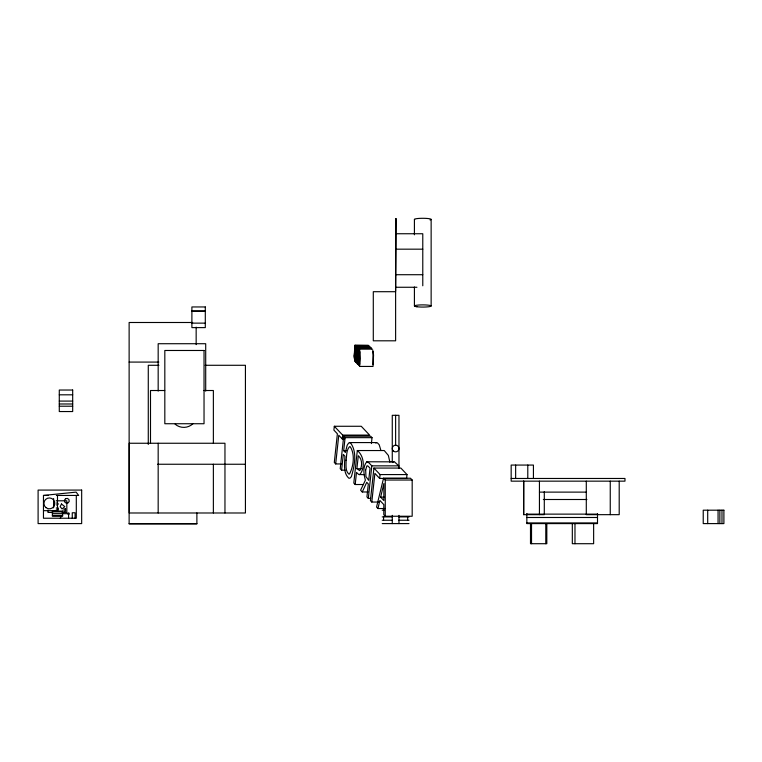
<?xml version="1.0" encoding="UTF-8"?>
<svg xmlns="http://www.w3.org/2000/svg" width="762" height="762" viewBox="0 0 762 762"><rect width="100%" height="100%" fill="white"/><g stroke="black" fill="none" stroke-linecap="round" stroke-linejoin="round"><path stroke-width="1.14" d="M354.949 345.243L354.12 356.749L355.016 361.55L354.949 345.243L368.494 345.424L355.13 345.424M356.559 346.862L370.113 347.053L356.559 346.862L356.445 362.988L356.721 350.368L357.254 363.798L359.664 363.988M357.378 347.672L370.913 347.863L357.378 347.672L357.283 360.274L356.759 347.053M357.435 363.988L357.559 347.863M357.835 348.139L357.721 364.274L358.007 350.234L358.645 350.872L358.731 365.284L358.845 349.148L357.835 348.139L371.199 348.139L372.199 349.148L358.845 349.148M334.308 426.272L342.671 435.092L369.599 435.092L361.245 426.272L334.308 426.272L333.899 430.111L337.385 433.797L334.299 462.477L335.68 463.934L341.528 463.934M335.68 463.934L338.766 435.254L342.252 438.931L344.595 438.931M342.252 438.931L342.671 435.092M371.389 443.57L372.027 437.655L370.646 436.197L343.719 436.197L340.214 468.716L341.595 470.173L345.11 470.173M341.595 470.173L343.291 454.447L344.919 456.171C344.757 463.315 342.948 472.64 348.682 478.098A13.268 4.239 -90 0 0 351.453 476.383C354.482 465.982 357.473 451.98 350.415 442.76L348.71 442.951L347.167 445.256L345.396 452.466L343.691 450.675L345.1 437.655L343.719 436.197M389.915 462.305L388.363 455.428L384.238 450.542L357.311 450.542L353.806 483.06L355.187 484.518L363.379 484.518M355.187 484.518L356.492 472.402L358.702 474.488L364.274 474.716M356.892 468.706L358.292 455.714C362.388 459.267 362.436 466.258 359.769 470.611L356.892 468.706L361.569 468.706M370.656 498.367L368.313 498.367L371.818 465.849L369.065 462.944L366.865 461.782C362.541 466.411 363.75 474.478 365.389 480.165L360.597 490.223L362.255 491.976L368.113 491.976M371.799 502.053L374.885 473.373L379.667 478.422L406.603 478.422L407.013 474.574L400.85 468.068L373.923 468.068L370.418 500.596L371.799 502.053L378.828 502.053M379.667 478.422L380.086 474.574L373.923 468.068M398.497 468.173L398.745 465.849L394.487 461.839L366.865 461.782M377.942 508.53L379.857 500.443L383.829 504.634L383.791 514.712L385.258 516.245L412.185 516.245L412.185 480.031L410.48 478.231L383.553 478.231L376.542 507.063L377.942 508.53L384.962 508.53M380.638 497.157L383.896 483.508L383.848 500.529L380.638 497.157L384.153 497.157M368.751 346.224L369.094 345.738L369.446 347.367M372.999 364.569L373.009 351.492M372.761 349.958L373.551 355.035L373.028 366.436L359.54 366.436L358.988 357.426L359.664 349.634L360.216 358.654L359.54 366.436M362.255 491.976L366.751 482.327L368.322 483.984L366.932 496.91L368.313 498.367M60.293 518.236L61.674 515.493L62.598 515.493L52.388 515.493M56.588 505.016L58.369 503.987L56.588 502.958M393.163 462.143L393.802 461.782M375.637 442.951L377.342 442.76L379.2 444.779L380.924 450.494M359.588 474.716C365.274 468.573 364.246 455.914 357.311 450.542M76.305 495.443L76.305 518.236L43.463 518.236L43.463 495.443L76.133 492.128L78.676 495.443L56.369 495.443M395.954 233.744L422.777 233.744L422.777 285.788M395.954 249.174L422.777 249.174M395.954 274.711L422.777 274.711M395.954 287.264L416.947 287.264M191.891 310.991L205.302 310.991M191.891 311.258L205.302 311.258M192.634 322.497L129.13 322.497L129.13 523.932L196.882 523.932L196.882 512.912M191.891 323.136L205.302 323.136M129.13 362.083L158.848 362.083M158.934 365.284L148.276 365.284L148.276 444.456M205.149 365.284L245.431 365.284L245.431 512.988L129.216 512.988L129.216 443.255L224.961 443.255L224.961 512.988M164.735 390.515L150.495 390.515L150.495 443.255M203.883 390.515L213.37 390.515L213.37 443.255M59.284 394.811L72.685 394.811M59.284 401.088L72.685 401.088M59.284 403.984L72.685 403.984M59.284 406.213L72.685 406.213M345.1 437.655L372.027 437.655M349.539 442.579L376.476 442.579M343.691 450.675L346.034 450.675M157.62 464.248L245.431 464.248M371.818 465.849L398.745 465.849M380.086 474.574L407.013 474.574M511.169 478.469L624.973 478.469L624.973 481.155L511.169 481.155L511.169 465.068L533.429 465.068L533.429 478.469M383.553 478.231L385.258 480.031L412.185 480.031M539.439 492.119L586.292 492.119M43.463 495.443L48.377 495.443M543.335 499.501L586.902 499.501M56.226 500.796L66.827 500.796L66.827 512.435L62.113 512.435M56.274 508.044L58.293 508.044L58.293 509.921L56.274 509.921M382.219 510.188L384.01 510.188M43.463 510.673L57.483 510.673L57.483 495.443M52.388 511.845L62.598 511.845M52.692 512.435L47.987 512.435L47.987 510.111M52.388 513.664L68.58 513.664L68.58 518.236M526.847 514.131L597.503 514.131M382.219 516.893L392.497 516.893M398.745 516.893L409.023 516.893M526.847 517.493L597.503 517.493M382.219 520.246L392.497 520.246M398.745 520.246L409.023 520.246M526.847 522.923L597.503 522.923M129.13 523.599L196.882 523.599M382.219 523.599L409.023 523.599M721.985 510.188L721.985 523.599M719.852 510.188L719.852 523.599M718.061 510.188L718.061 523.599M707.707 510.188L707.707 523.599M619.201 481.155L619.201 514.664L586.292 514.664L586.292 481.155M610.248 481.155L610.248 514.664M597.503 513.493L597.503 523.599L526.847 523.599L526.847 513.493M593.636 523.599L593.636 543.706L572.319 543.706L572.319 523.599M574.977 523.599L574.977 543.706M546.811 523.599L546.811 543.706L530.495 543.706L530.495 523.599M545.783 523.599L545.783 543.706M544.297 491.557L544.297 514.664L523.618 514.664L523.618 481.155M539.439 481.155L539.439 514.664M531.524 523.599L531.524 543.706M527.79 465.068L527.79 478.469M523.78 481.155L523.732 514.664M515.645 465.068L515.645 478.469M431.14 219.389L431.14 305.981M414.414 219.389L414.414 234.81M414.414 286.998L414.414 305.981M407.68 516.893L407.68 520.246M398.974 468.401L398.974 415.309L392.268 415.309L392.268 462.553M398.974 515.36L398.974 523.599M395.621 415.309L395.621 445.16M392.268 515.36L392.268 523.599M385.258 480.031L385.258 516.245M383.562 516.893L383.562 520.246M213.37 464.248L213.37 512.988M205.702 391.116L205.702 343.719L158.172 343.719L158.172 391.116M196.158 327.155L196.158 344.624M158.172 443.255L158.172 512.988M75.086 518.236L75.086 512.759L72.266 512.759L72.266 518.236M53.607 498.558L53.607 507.873M193.062 423.605A13.287 13.287 0 0 1 175.108 424.167M414.699 219.666A8.363 1.095 0 0 1 423.872 218.303A8.363 1.095 0 0 1 430.016 219.932M354.311 355.864C355.054 369.018 355.035 343.929 354.311 355.864M356.111 353.054L355.625 360.597L355.216 358.073L355.616 362.455L356.302 352.825L355.606 345.729L355.283 349.263L355.721 347.567L356.111 353.054M359.178 357.616L359.55 364.579L359.654 351.492L359.178 357.616M346.1 460.191C346.186 464.725 345.072 470.706 348.777 474.116L349.444 474.116C353.539 466.477 355.197 454.238 350.215 446.694L349.539 446.684C346.215 450.132 346.872 455.762 346.1 460.191M365.674 469.849L365.941 476.555L368.713 480.374L370.037 468.106L367.608 465.811L366.846 465.982L365.674 469.849M68.028 513.112L68.028 514.226L69.132 514.226L69.132 513.112L68.028 513.112M61.503 503.987L60.15 506.654L62.074 508.949L64.818 506.654L61.503 503.987M65.57 498.691L64.446 500.196L64.722 502.044L66.227 503.168L68.075 502.901L69.199 501.396L68.923 499.539L67.427 498.415L65.57 498.691M395.954 218.551L395.621 291.16L395.954 218.551M395.621 291.703L373.294 291.703L373.294 340.805L395.621 340.805L395.621 291.703M205.302 306.953L191.891 306.953L191.891 327.612L205.302 327.612L205.302 306.953M204.035 350.482L164.821 350.482L164.821 423.729L204.035 423.729L204.035 350.482M72.685 390.03L59.284 390.03L59.284 411.547L72.685 411.547L72.685 390.03M81.667 490.08L38.1 490.08L38.1 523.599L81.667 523.599L81.667 490.08M65.503 508.902L64.046 508.902L64.046 511.264L65.503 511.264L65.503 508.902M723.9 510.188L703.231 510.188L703.231 523.599L723.9 523.599L723.9 510.188M62.598 511.092L52.388 511.092L52.388 516.245L62.598 516.245L62.598 511.092M45.93 507.625A5.458 5.458 0 0 0 54.759 504.253A5.458 5.458 0 0 0 47.425 498.291A5.458 5.458 0 0 0 45.93 507.625M393.249 450.885A3.353 3.353 0 0 0 398.859 449.38A3.353 3.353 0 0 0 394.754 445.275A3.353 3.353 0 0 0 393.249 450.885M416.862 306.753A8.363 1.095 0 0 0 430.854 306.267A8.363 1.095 0 0 0 420.614 304.924A8.363 1.095 0 0 0 416.862 306.753"/></g></svg>
